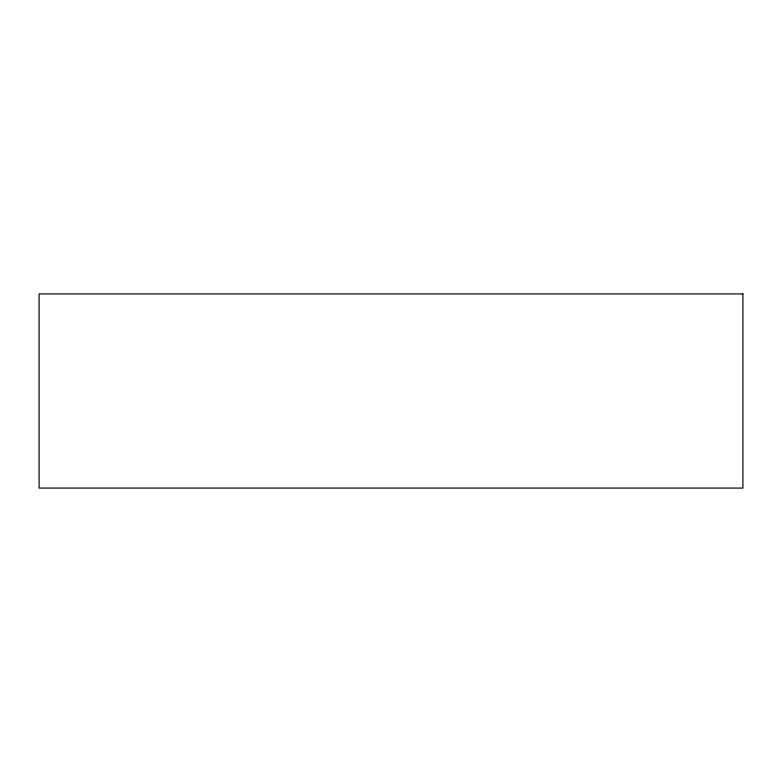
<?xml version="1.0" encoding="UTF-8"?>
<svg xmlns="http://www.w3.org/2000/svg" width="782" height="782" viewBox="0 0 782 782"><rect width="100%" height="100%" fill="white"/><g stroke="black" fill="none" stroke-linecap="round" stroke-linejoin="round"><path stroke-width="1.17" d="M742.9 293.924L39.1 293.924L39.1 488.076L742.9 488.076L742.9 293.924"/></g></svg>
